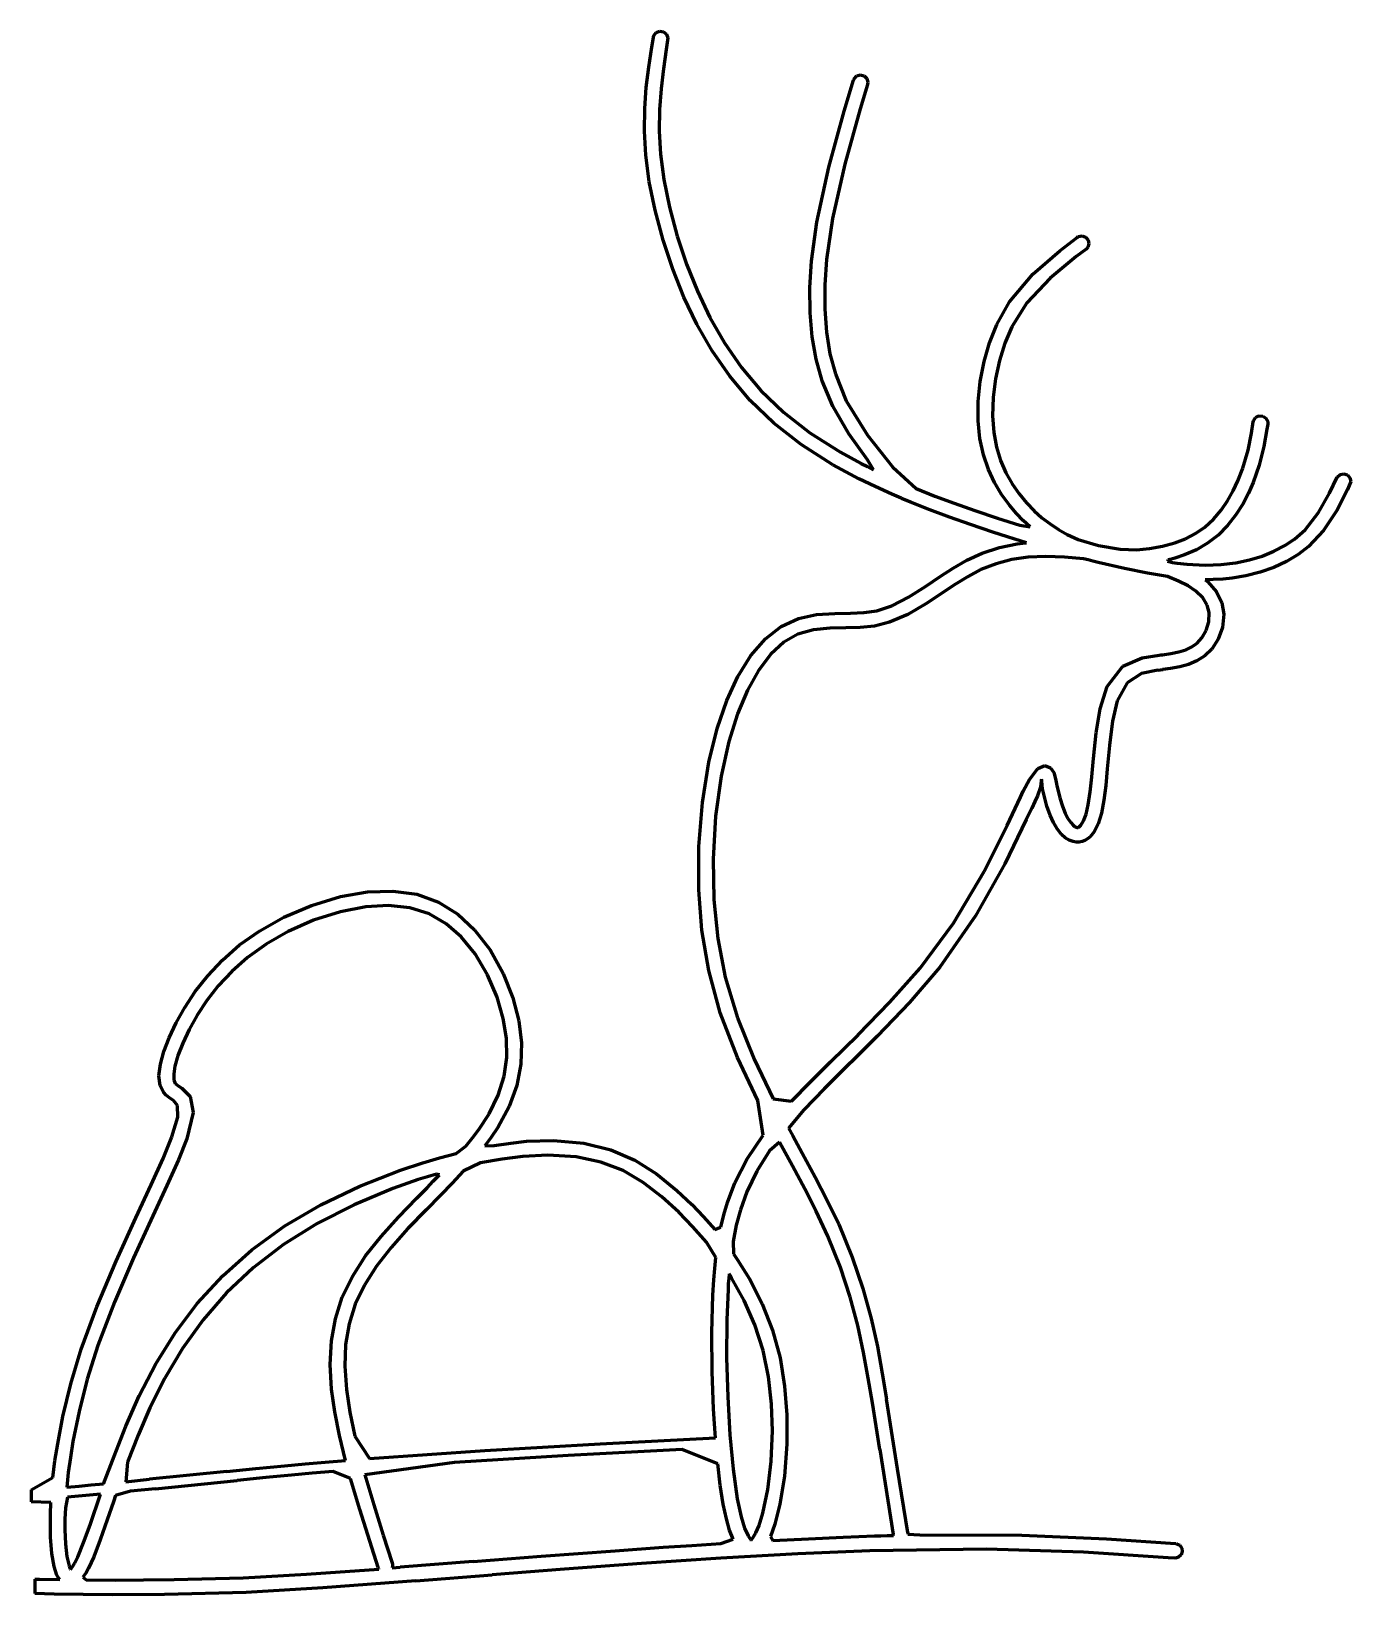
# Model space of a CAD drawing. Header units: millimetres. Extents: x -589 to 729, y -347 to 1215.
import ezdxf

# ---------------------------------------------------------------- set-up
doc = ezdxf.new("R2010")
doc.units = ezdxf.units.MM
doc.linetypes.add('K5LT_BASIC', pattern=[0])
doc.layers.add('Системный слой', color=7, linetype='Continuous')

# ---------------------------------------------------------------- blocks, each defined once
blk = doc.blocks.new('U0')
at = {"layer": 'Системный слой', "color": 5, "linetype": 'K5LT_BASIC', "lineweight": 60, "true_color": 0x0000ff}
for p, q in [((30.9, 1199), (33, 1210.6)), ((33, 1210.6), (35.4, 1213.5)), ((35.4, 1213.5), (38.9, 1214.8)), ((38.9, 1214.8), (42.7, 1214.2)), ((42.7, 1214.2), (45.6, 1211.9)), ((46.9, 1208.4), (45.4, 1196.8)), ((45.6, 1211.9), (46.9, 1208.4)), ((27.9, 1179.1), (30.9, 1199)), ((45.4, 1196.8), (42.5, 1177.4)), ((25.5, 1158.8), (27.9, 1179.1)), ((42.5, 1177.4), (40.2, 1157.5)), ((24, 1137.6), (25.5, 1158.8)), ((40.2, 1157.5), (38.7, 1136.8)), ((223.3, 1134.9), (232.4, 1165.9)), ((232.4, 1165.9), (233.1, 1167.5)), ((233.1, 1167.5), (235.7, 1170.2)), ((235.7, 1170.2), (239.3, 1171.2)), ((239.3, 1171.2), (243.1, 1170.2)), ((246.5, 1161.8), (239.3, 1137.4)), ((243.1, 1170.2), (245.7, 1167.6)), ((245.7, 1167.6), (246.8, 1164)), ((246.8, 1164), (246.5, 1161.8)), ((23.7, 1115), (24, 1137.6)), ((38.7, 1136.8), (38.4, 1115.2)), ((207.9, 1079), (223.3, 1134.9)), ((239.3, 1137.4), (223.8, 1082)), ((25.1, 1091), (23.7, 1115)), ((38.4, 1115.2), (39.7, 1092.1)), ((28.5, 1064.6), (25.1, 1091)), ((39.7, 1092.1), (43, 1066.8)), ((195.9, 1024.3), (207.9, 1079)), ((223.8, 1082), (211.5, 1027.9)), ((34.2, 1036), (28.5, 1064.6)), ((43, 1066.8), (48.5, 1039.1)), ((42.2, 1006.2), (34.2, 1036)), ((48.5, 1039.1), (56.2, 1010.3)), ((190.5, 985.3), (195.9, 1024.3)), ((211.5, 1027.9), (205.4, 987)), ((51.9, 977.1), (42.2, 1006.2)), ((56.2, 1010.3), (65.7, 982.1)), ((438.5, 995.5), (455.9, 1008.9)), ((455.9, 1008.9), (457.1, 1009.7)), ((457.1, 1009.7), (460.8, 1010.4)), ((460.8, 1010.4), (464.3, 1009.2)), ((464.3, 1009.2), (466.9, 1006.3)), ((467.6, 1002.6), (466.5, 999.1)), ((466.9, 1006.3), (467.6, 1002.6)), ((188.9, 959), (190.5, 985.3)), ((205.4, 987), (203.7, 961.7)), ((411.7, 972.1), (438.5, 995.5)), ((455, 989.8), (428.9, 968.2)), ((464.8, 997.3), (455, 989.8)), ((466.5, 999.1), (464.8, 997.3)), ((464.8, 997.3), (464.8, 997.3)), ((63.1, 949.3), (51.9, 977.1)), ((65.7, 982.1), (76.5, 955.3)), ((388.4, 944.5), (411.7, 972.1)), ((76.5, 955.3), (89.1, 929)), ((189.1, 933.7), (188.9, 959)), ((203.7, 961.7), (203.7, 937.2)), ((428.9, 968.2), (405.8, 943.5)), ((76.1, 922.3), (63.1, 949.3)), ((203.7, 937.2), (205.5, 914.2)), ((375.6, 921.8), (388.4, 944.5)), ((405.8, 943.5), (390.8, 919.5)), ((91.2, 895.8), (76.1, 922.3)), ((89.1, 929), (103.7, 903.6)), ((191.3, 909.7), (189.1, 933.7)), ((368.4, 903.8), (375.6, 921.8)), ((195.3, 887.2), (191.3, 909.7)), ((205.5, 914.2), (209, 892.8)), ((390.8, 919.5), (383.8, 903.2)), ((108.9, 870.3), (91.2, 895.8)), ((103.7, 903.6), (120.6, 879.1)), ((209, 892.8), (214.4, 872.7)), ((363, 884.9), (368.4, 903.8)), ((383.8, 903.2), (378.3, 885.9)), ((120.6, 879.1), (140, 856.1)), ((201.2, 865.7), (195.3, 887.2)), ((359.1, 865.1), (363, 884.9)), ((378.3, 885.9), (374.4, 867.8)), ((129.2, 846.2), (108.9, 870.3)), ((211.7, 840.3), (201.2, 865.7)), ((214.4, 872.7), (225.3, 845.8)), ((357, 845), (359.1, 865.1)), ((374.4, 867.8), (372, 849)), ((152.8, 823.5), (129.2, 846.2)), ((140, 856.1), (162.6, 834.4)), ((225.3, 845.8), (246.4, 811.3)), ((356.9, 825.7), (357, 845)), ((372, 849), (371.4, 830.8)), ((162.6, 834.4), (188.9, 813.9)), ((227.7, 812.6), (211.7, 840.3)), ((371.4, 830.8), (372.6, 814.2)), ((632.2, 825.8), (634.2, 829)), ((634.2, 829), (637.5, 830.7)), ((637.5, 830.7), (641.4, 830.5)), ((641.4, 830.5), (644.6, 828.4)), ((644.6, 828.4), (646.3, 825.1)), ((180.2, 802), (152.8, 823.5)), ((188.9, 813.9), (219.4, 794.4)), ((246.5, 786.9), (227.7, 812.6)), ((358.7, 808), (356.9, 825.7)), ((372.6, 814.2), (375.4, 799.4)), ((626.7, 796.5), (630.1, 813.3)), ((630.1, 813.3), (631.9, 824.6)), ((631.9, 824.6), (632.2, 825.8)), ((645.6, 817.4), (642.5, 800)), ((646.4, 822.4), (645.6, 817.4)), ((646.3, 825.1), (646.4, 822.4)), ((211.8, 781.8), (180.2, 802)), ((246.4, 811.3), (271.8, 779.3)), ((362.2, 791.9), (358.7, 808)), ((375.4, 799.4), (379.5, 786)), ((621.5, 778.5), (626.7, 796.5)), ((642.5, 800), (637.8, 781.6)), ((237.9, 767.8), (211.8, 781.8)), ((219.4, 794.4), (240.2, 783.1)), ((240.2, 783.1), (246.4, 780)), ((252.6, 776.9), (246.5, 786.9)), ((367.2, 777.2), (362.2, 791.9)), ((379.5, 786), (384.8, 773.8)), ((637.8, 781.6), (631.8, 764.3)), ((254, 760), (237.9, 767.8)), ((246.4, 780), (252.6, 776.9)), ((271.8, 779.3), (295.2, 758.1)), ((373.4, 764), (367.2, 777.2)), ((384.8, 773.8), (391, 762.8)), ((611.9, 755.9), (616.6, 765.8)), ((616.6, 765.8), (621.5, 778.5)), ((707.9, 753.6), (715.8, 769.5)), ((715.8, 769.5), (718.6, 772.1)), ((718.6, 772.1), (722.2, 772.9)), ((722.2, 772.9), (725.9, 771.7)), ((725.9, 771.7), (728.5, 768.9)), ((729.3, 765.2), (726.1, 757.2)), ((728.5, 768.9), (729.3, 765.2)), ((270.8, 752.4), (254, 760)), ((280.1, 748.4), (270.8, 752.4)), ((295.2, 758.1), (313.9, 750.6)), ((313.9, 750.6), (332.9, 743.5)), ((380.5, 752.1), (373.4, 764)), ((388.3, 741.5), (380.5, 752.1)), ((391, 762.8), (397.9, 752.9)), ((397.9, 752.9), (405.3, 744)), ((606.2, 745.9), (611.9, 755.9)), ((627, 753.5), (621.3, 742.5)), ((631.8, 764.3), (627, 753.5)), ((697.1, 734.3), (707.9, 753.6)), ((726.1, 757.2), (715.3, 736.1)), ((280.3, 748.4), (280.1, 748.4)), ((280.4, 748.3), (280.3, 748.4)), ((289.3, 744.6), (280.4, 748.3)), ((308.7, 736.9), (289.3, 744.6)), ((328.4, 729.5), (308.7, 736.9)), ((332.9, 743.5), (353.6, 736.2)), ((353.6, 736.2), (376.3, 728.5)), ((395.4, 733.1), (388.3, 741.5)), ((405.3, 744), (412.9, 736)), ((412.9, 736), (420.8, 728.9)), ((592.2, 727.5), (599.7, 736.4)), ((599.7, 736.4), (606.2, 745.9)), ((621.3, 742.5), (614.4, 731.7)), ((683.6, 717), (697.1, 734.3)), ((715.3, 736.1), (702.2, 716.1)), ((349.4, 722.1), (328.4, 729.5)), ((371.7, 714.6), (349.4, 722.1)), ((376.3, 728.5), (398.7, 721.4)), ((402.1, 726.2), (395.4, 733.1)), ((398.7, 721.4), (408.9, 719.8)), ((408.9, 719.8), (402.1, 726.2)), ((420.8, 728.9), (428.9, 722.7)), ((428.9, 722.7), (437.3, 717.2)), ((574.3, 713.2), (583.6, 719.6)), ((583.6, 719.6), (592.2, 727.5)), ((606.3, 721.2), (596.9, 711.6)), ((614.4, 731.7), (606.3, 721.2)), ((393.6, 707.6), (371.7, 714.6)), ((378.2, 699.2), (396, 702.9)), ((405.3, 704), (393.6, 707.6)), ((396, 702.9), (404.5, 703.9)), ((404.5, 703.9), (404.9, 703.9)), ((404.9, 703.9), (405.3, 704)), ((437.3, 717.2), (445.9, 712.3)), ((445.9, 712.3), (457.1, 707.1)), ((457.1, 707.1), (477.2, 701.2)), ((541.3, 700.5), (553.6, 703.9)), ((553.6, 703.9), (564.3, 708)), ((564.3, 708), (574.3, 713.2)), ((586.3, 703.4), (575.2, 697)), ((596.9, 711.6), (586.3, 703.4)), ((663.4, 701.1), (673.1, 707.7)), ((673.1, 707.7), (683.6, 717)), ((702.2, 716.1), (687.2, 700.3)), ((345.6, 686.5), (361.1, 693.6)), ((361.1, 693.6), (378.2, 699.2)), ((407.1, 689.4), (390.7, 687.1)), ((424.7, 690.3), (407.1, 689.4)), ((443.4, 689.7), (424.7, 690.3)), ((462.4, 688), (443.4, 689.7)), ((467.1, 686.8), (462.4, 688)), ((477.2, 701.2), (498.9, 697.4)), ((498.9, 697.4), (515.5, 696.9)), ((515.5, 696.9), (528.3, 698.1)), ((528.3, 698.1), (541.3, 700.5)), ((550.2, 687.6), (547, 686.8)), ((553.4, 688.5), (550.2, 687.6)), ((563.3, 691.8), (553.4, 688.5)), ((575.2, 697), (563.3, 691.8)), ((628.1, 686.8), (640.8, 690.6)), ((640.8, 690.6), (652.5, 695.4)), ((652.5, 695.4), (663.4, 701.1)), ((676.8, 692.3), (665.1, 685.3)), ((687.2, 700.3), (676.8, 692.3)), ((319.2, 670.2), (332.2, 678.7)), ((332.2, 678.7), (345.6, 686.5)), ((359.8, 677.1), (347, 670.4)), ((374.9, 683), (359.8, 677.1)), ((390.7, 687.1), (374.9, 683)), ((471.6, 685.7), (467.1, 686.8)), ((476.8, 684.4), (471.6, 685.7)), ((503.1, 678.2), (476.8, 684.4)), ((526.1, 673.5), (503.1, 678.2)), ((546.3, 670.1), (526.1, 673.5)), ((547, 686.8), (546.2, 685.7)), ((546.2, 685.7), (551.2, 684.4)), ((551.2, 684.4), (556, 683.6)), ((556, 683.6), (565.4, 682.6)), ((565.4, 682.6), (583.7, 681.7)), ((583.7, 681.7), (599.8, 682.2)), ((599.8, 682.2), (614.5, 684)), ((614.5, 684), (628.1, 686.8)), ((638.9, 674.6), (624.5, 670.9)), ((652.4, 679.4), (638.9, 674.6)), ((665.1, 685.3), (652.4, 679.4)), ((287.5, 649.6), (304.5, 660.3)), ((304.5, 660.3), (319.2, 670.2)), ((334.4, 662.7), (304.9, 643)), ((347, 670.4), (334.4, 662.7)), ((557.3, 665.7), (546.3, 670.1)), ((566.8, 660.9), (557.3, 665.7)), ((574.6, 655.6), (566.8, 660.9)), ((591.8, 667.1), (583.8, 667)), ((583.8, 667), (583.9, 666.9)), ((583.9, 666.9), (586.4, 664.8)), ((586.4, 664.8), (595.2, 654.8)), ((601.5, 667.6), (591.8, 667.1)), ((610.8, 668.6), (601.5, 667.6)), ((624.5, 670.9), (610.8, 668.6)), ((255.7, 636.1), (270.7, 640.9)), ((270.7, 640.9), (287.5, 649.6)), ((304.9, 643), (286.9, 632.4)), ((581.4, 648.8), (574.6, 655.6)), ((585.7, 641.7), (581.4, 648.8)), ((587.7, 634.3), (585.7, 641.7)), ((595.2, 654.8), (600.4, 644.1)), ((600.4, 644.1), (602.5, 632.6)), ((160.2, 620.4), (177.4, 628.3)), ((177.4, 628.3), (195.6, 632.2)), ((195.6, 632.2), (214, 633.3)), ((214, 633.3), (229.5, 633.6)), ((229.5, 633.6), (242.7, 634.3)), ((242.7, 634.3), (255.7, 636.1)), ((286.9, 632.4), (268.5, 624.5)), ((584.9, 616.4), (587.5, 625.1)), ((587.5, 625.1), (587.7, 634.3)), ((602.5, 632.6), (601.3, 619.4)), ((144.5, 608.1), (160.2, 620.4)), ((177, 612.5), (163, 604.6)), ((192.6, 616.9), (177, 612.5)), ((208.8, 618.5), (192.6, 616.9)), ((224.9, 618.9), (208.8, 618.5)), ((239.1, 619.3), (224.9, 618.9)), ((253.4, 620.8), (239.1, 619.3)), ((268.5, 624.5), (253.4, 620.8)), ((580.6, 609), (584.9, 616.4)), ((601.3, 619.4), (596.8, 607.5)), ((129.9, 591.2), (144.5, 608.1)), ((163, 604.6), (149.9, 592.6)), ((549.6, 593.3), (557.4, 594.9)), ((557.4, 594.9), (564.5, 597.1)), ((564.5, 597.1), (570.5, 599.9)), ((570.5, 599.9), (575.9, 603.8)), ((575.9, 603.8), (580.6, 609)), ((590.5, 597.8), (583.5, 591)), ((596.8, 607.5), (590.5, 597.8)), ((117, 570.3), (129.9, 591.2)), ((149.9, 592.6), (137.6, 576.5)), ((485.8, 560.4), (501.6, 580.6)), ((501.6, 580.6), (521, 589.1)), ((521, 589.1), (537.9, 591.7)), ((537.9, 591.7), (539.5, 591.9)), ((539.5, 591.9), (541.1, 592.1)), ((541.1, 592.1), (549.6, 593.3)), ((549.2, 578.4), (541.5, 577.4)), ((558.4, 580), (549.2, 578.4)), ((567.1, 582.4), (558.4, 580)), ((575.6, 586), (567.1, 582.4)), ((583.5, 591), (575.6, 586)), ((106, 546.4), (117, 570.3)), ((137.6, 576.5), (126.5, 556.7)), ((505.8, 564.2), (496, 546.1)), ((520.3, 573.4), (505.8, 564.2)), ((536.4, 576.7), (520.3, 573.4)), ((536.4, 576.7), (541.5, 577.4)), ((126.5, 556.7), (116.6, 533)), ((478.9, 538.1), (485.8, 560.4)), ((96.4, 518.4), (106, 546.4)), ((116.6, 533), (108, 505.3)), ((475, 514.1), (478.9, 538.1)), ((496, 546.1), (491.4, 525.6)), ((88.1, 484.7), (96.4, 518.4)), ((491.4, 525.6), (488.3, 501.5)), ((108, 505.3), (100.3, 470.7)), ((472.3, 488.4), (475, 514.1)), ((488.3, 501.5), (486, 478)), ((81.5, 444.4), (88.1, 484.7)), ((470.6, 470.2), (472.3, 488.4)), ((100.3, 470.7), (94.7, 430.8)), ((408.3, 467.6), (416.6, 478.5)), ((416.6, 478.5), (423.7, 481.6)), ((423.7, 481.6), (429.4, 479.2)), ((429.4, 479.2), (432.5, 474.5)), ((432.5, 474.5), (434.4, 468)), ((469, 455.3), (470.6, 470.2)), ((486, 478), (484.5, 461.6)), ((399.3, 449.7), (402.1, 455.7)), ((402.1, 455.7), (408.3, 467.6)), ((419.4, 459.8), (416.2, 451.2)), ((419.9, 465.7), (419.4, 459.8)), ((420.4, 467.7), (419.9, 465.7)), ((420.8, 466), (420.4, 467.7)), ((421, 462), (420.8, 466)), ((421.4, 458.3), (421, 462)), ((423.2, 450.3), (421.4, 458.3)), ((434.4, 468), (435.4, 463.1)), ((435.4, 463.1), (435.7, 461.3)), ((435.7, 461.3), (436.6, 457.4)), ((436.6, 457.4), (438.7, 449.1)), ((467, 442.3), (469, 455.3)), ((484.5, 461.6), (482.6, 446.8)), ((77.9, 400.6), (81.5, 444.4)), ((386.1, 421.6), (399.3, 449.7)), ((410.5, 439), (405.1, 427.4)), ((413.5, 445.5), (410.5, 439)), ((416.2, 451.2), (413.5, 445.5)), ((425.8, 440.9), (423.2, 450.3)), ((429, 431.8), (425.8, 440.9)), ((438.7, 449.1), (441.3, 440.8)), ((441.3, 440.8), (444.1, 433.8)), ((464.8, 432.9), (467, 442.3)), ((482.6, 446.8), (480.3, 434)), ((94.7, 430.8), (92.2, 387.8)), ((405.1, 427.4), (383.7, 383.4)), ((432.3, 424.4), (429, 431.8)), ((436, 418.1), (432.3, 424.4)), ((444.1, 433.8), (446.6, 428.7)), ((446.6, 428.7), (449.5, 424.4)), ((449.5, 424.4), (451.9, 421.8)), ((451.9, 421.8), (453.4, 420.6)), ((458.4, 420.5), (459.7, 421.8)), ((459.7, 421.8), (462.4, 426.3)), ((462.4, 426.3), (464.8, 432.9)), ((477, 423.3), (473, 415.3)), ((480.3, 434), (477, 423.3)), ((363.1, 375.6), (386.1, 421.6)), ((440.3, 412.6), (436, 418.1)), ((444, 409.3), (440.3, 412.6)), ((447.8, 406.9), (444, 409.3)), ((451.9, 405.4), (447.8, 406.9)), ((453.4, 420.6), (454.8, 419.8)), ((454.8, 419.8), (455.8, 419.5)), ((455.8, 419.5), (456.2, 419.5)), ((456.2, 419.5), (456.7, 419.5)), ((456.7, 419.5), (457.1, 419.7)), ((457.1, 419.7), (457.7, 420)), ((457.7, 420), (458.4, 420.5)), ((463.7, 406.6), (460.9, 405.5)), ((466.4, 408.1), (463.7, 406.6)), ((468.9, 410.2), (466.4, 408.1)), ((473, 415.3), (468.9, 410.2)), ((77.9, 357.3), (77.9, 400.6)), ((455, 404.9), (451.9, 405.4)), ((457.9, 404.9), (455, 404.9)), ((460.9, 405.5), (457.9, 404.9)), ((92.2, 387.8), (93, 347.6)), ((332.4, 323.9), (363.1, 375.6)), ((383.7, 383.4), (354.5, 331.3)), ((-309.1, 341.7), (-280.1, 350.5)), ((-280.1, 350.5), (-253, 355.3)), ((-253, 355.3), (-227.7, 356.1)), ((-227.7, 356.1), (-203.8, 352.9)), ((-203.8, 352.9), (-182, 345)), ((-182, 345), (-162.8, 333)), ((81.1, 317), (77.9, 357.3)), ((93, 347.6), (97, 308.8)), ((-360.7, 316.4), (-336.6, 329.9)), ((-336.6, 329.9), (-309.1, 341.7)), ((-280, 335.4), (-307, 326.9)), ((-254.8, 340.3), (-280, 335.4)), ((-232.1, 341.6), (-254.8, 340.3)), ((-210.7, 339.4), (-232.1, 341.6)), ((-191.4, 333.2), (-210.7, 339.4)), ((-174.4, 323.4), (-191.4, 333.2)), ((-162.8, 333), (-146.1, 317.5)), ((354.5, 331.3), (318.7, 279.9)), ((-380.8, 302.2), (-360.7, 316.4)), ((-332.4, 315.7), (-354.4, 303)), ((-307, 326.9), (-332.4, 315.7)), ((-159.5, 310.4), (-174.4, 323.4)), ((-146.1, 317.5), (-130.5, 297.3)), ((87.9, 276.6), (81.1, 317)), ((299.1, 279), (332.4, 323.9)), ((-398, 287.1), (-380.8, 302.2)), ((-354.4, 303), (-372.8, 289.8)), ((-145.6, 293.4), (-159.5, 310.4)), ((-130.5, 297.3), (-117.5, 273.8)), ((97, 308.8), (104.4, 270)), ((-412.7, 271.4), (-398, 287.1)), ((-372.8, 289.8), (-388.6, 275.8)), ((-133.1, 272.4), (-145.6, 293.4)), ((-425.1, 255.6), (-412.7, 271.4)), ((-388.6, 275.8), (-402.1, 261.3)), ((-123.6, 250.1), (-133.1, 272.4)), ((-117.5, 273.8), (-107.9, 249.3)), ((99.4, 234.3), (87.9, 276.6)), ((104.4, 270), (116.6, 229.3)), ((268.8, 245.1), (299.1, 279)), ((318.7, 279.9), (288.4, 244.6)), ((-435.5, 239.8), (-425.1, 255.6)), ((-402.1, 261.3), (-413.5, 246.6)), ((-117.4, 228.7), (-123.6, 250.1)), ((-444.2, 224.4), (-435.5, 239.8)), ((-413.5, 246.6), (-423.2, 232)), ((-107.9, 249.3), (-101.9, 226.3)), ((116.5, 189.7), (99.4, 234.3)), ((237, 212.6), (268.8, 245.1)), ((288.4, 244.6), (256.2, 211)), ((-451.3, 209.6), (-444.2, 224.4)), ((-423.2, 232), (-431.2, 217.7)), ((-114.2, 209), (-117.4, 228.7)), ((-101.9, 226.3), (-99.2, 204.4)), ((116.6, 229.3), (133.2, 188.2)), ((-456.6, 195.9), (-451.3, 209.6)), ((-437.6, 204.2), (-442.5, 191.8)), ((-431.2, 217.7), (-437.6, 204.2)), ((-113.9, 189.9), (-114.2, 209)), ((-99.2, 204.4), (-99.8, 183.1)), ((256.2, 211), (203.2, 158.6)), ((209.6, 185.6), (237, 212.6)), ((-460, 183.2), (-456.6, 195.9)), ((-442.5, 191.8), (-445.5, 181.2)), ((-116.6, 171.1), (-113.9, 189.9)), ((136.8, 146.8), (116.5, 189.7)), ((133.2, 188.2), (152.3, 148.5)), ((-461.4, 171.5), (-460, 183.2)), ((-445.5, 181.2), (-446.7, 173.3)), ((-446.7, 173.3), (-446.6, 167.4)), ((-99.8, 183.1), (-103.8, 161.9)), ((189.5, 165.6), (209.6, 185.6)), ((-460.2, 161.7), (-461.4, 171.5)), ((-457, 155.3), (-460.2, 161.7)), ((-446.6, 167.4), (-445.2, 164)), ((-445.2, 164), (-444, 162.7)), ((-444, 162.7), (-442.3, 161.5)), ((-442.3, 161.5), (-438.7, 159.1)), ((-438.7, 159.1), (-430.1, 150.9)), ((-122.4, 152.3), (-116.6, 171.1)), ((-103.8, 161.9), (-111.4, 140.9)), ((170.7, 146.1), (189.5, 165.6)), ((203.2, 158.6), (182.9, 137.7)), ((-454.1, 152.1), (-457, 155.3)), ((-450.9, 149.6), (-454.1, 152.1)), ((-446.9, 147), (-450.9, 149.6)), ((-442.8, 141.8), (-446.9, 147)), ((-442.5, 130.2), (-442.8, 141.8)), ((-430.1, 150.9), (-427.1, 135)), ((-131.6, 133.5), (-122.4, 152.3)), ((-111.4, 140.9), (-122.8, 119.9)), ((142.1, 112.3), (136.8, 146.8)), ((152.3, 148.5), (170.7, 146.1)), ((-448.4, 110.5), (-442.5, 130.2)), ((-427.1, 135), (-433.5, 108.6)), ((-141.8, 117.8), (-131.6, 133.5)), ((182.9, 137.7), (167.7, 119.2)), ((-457.3, 88.8), (-448.4, 110.5)), ((-154.9, 101.2), (-148.1, 109.5)), ((-148.1, 109.5), (-141.8, 117.8)), ((-129.8, 109.5), (-132.7, 105.5)), ((-122.8, 119.9), (-129.8, 109.5)), ((126.2, 88.6), (142.1, 112.3)), ((167.7, 119.2), (171.9, 111.5)), ((171.9, 111.5), (181.3, 94.1)), ((-433.5, 108.6), (-441.9, 87.5)), ((-181.1, 89.5), (-164.6, 93.9)), ((-164.6, 93.9), (-154.9, 101.2)), ((-132.7, 105.5), (-135.7, 101.6)), ((-135.7, 101.6), (-126.4, 102)), ((-126.4, 102), (-109.9, 104.4)), ((-109.9, 104.4), (-94.1, 106.1)), ((-94.1, 106.1), (-67.4, 107)), ((-67.4, 107), (-36.9, 104.3)), ((-36.9, 104.3), (-10, 97.6)), ((-10, 97.6), (13.9, 87.2)), ((148.6, 96.5), (135.9, 76.2)), ((158.5, 105.4), (148.6, 96.5)), ((158.5, 105.4), (171.5, 81.5)), ((181.3, 94.1), (194.2, 70.2)), ((-469.1, 62.7), (-457.3, 88.8)), ((-441.9, 87.5), (-453.4, 61.9)), ((-220, 77.2), (-197.9, 84.6)), ((-197.9, 84.6), (-181.1, 89.5)), ((-140.3, 84.5), (-157.4, 76.3)), ((-118.6, 88.4), (-140.3, 84.5)), ((-97.9, 91), (-118.6, 88.4)), ((-73, 92.4), (-97.9, 91)), ((-44.6, 90.7), (-73, 92.4)), ((-19.8, 85.4), (-44.6, 90.7)), ((2.2, 76.8), (-19.8, 85.4)), ((13.9, 87.2), (35.7, 73.6)), ((113.9, 64.6), (126.2, 88.6)), ((183.8, 58.6), (171.5, 81.5)), ((-484.5, 29.8), (-469.1, 62.7)), ((-260.6, 61.3), (-220, 77.2)), ((-202.3, 67.8), (-227.6, 58.9)), ((-193.2, 70.7), (-202.3, 67.8)), ((-193.5, 59.8), (-187.3, 66.2)), ((-184.2, 73.4), (-193.2, 70.7)), ((-187.3, 66.2), (-181.1, 72.6)), ((-181.1, 72.6), (-184.2, 73.4)), ((-168.6, 64.4), (-180.2, 52.4)), ((-157.4, 76.3), (-168.6, 64.4)), ((22.3, 65.1), (2.2, 76.8)), ((41.1, 50.7), (22.3, 65.1)), ((35.7, 73.6), (56.1, 57.1)), ((106.5, 44.9), (113.9, 64.6)), ((135.9, 76.2), (126, 55.5)), ((194.2, 70.2), (206.2, 47.1)), ((-453.4, 61.9), (-467.5, 31.6)), ((-299.6, 42.7), (-260.6, 61.3)), ((-227.6, 58.9), (-266.4, 42.7)), ((-222.2, 30.2), (-203.7, 49.4)), ((-203.7, 49.4), (-193.5, 59.8)), ((-180.2, 52.4), (-194.5, 37.8)), ((58.1, 35.2), (41.1, 50.7)), ((56.1, 57.1), (71, 43)), ((126, 55.5), (119.5, 37.5)), ((195.2, 36.4), (183.8, 58.6)), ((206.2, 47.1), (217.7, 23.3)), ((-467.5, 31.6), (-486.8, -10.3)), ((-335.7, 21.6), (-299.6, 42.7)), ((-266.4, 42.7), (-303.3, 24)), ((-194.5, 37.8), (-212.7, 18.9)), ((72, 20.8), (58.1, 35.2)), ((71, 43), (82.7, 30.8)), ((100, 20.3), (103, 32.8)), ((103, 32.8), (106.5, 44.9)), ((119.5, 37.5), (115.4, 22.2)), ((206.9, 11.4), (195.2, 36.4)), ((-504.3, -13.7), (-484.5, 29.8)), ((-368.7, -2.3), (-335.7, 21.6)), ((-303.3, 24), (-337.1, 3)), ((-239.5, 11), (-222.2, 30.2)), ((-212.7, 18.9), (-229.4, 0.2)), ((85.5, 5.3), (72, 20.8)), ((82.7, 30.8), (94.1, 17.9)), ((94.1, 17.9), (100, 20.3)), ((115.4, 22.2), (112.2, 6)), ((217.7, 23.3), (231.3, -9.7)), ((-337.1, 3), (-367.4, -20.3)), ((-255, -8.4), (-239.5, 11)), ((-229.4, 0.2), (-244.1, -18.5)), ((95.1, -10), (85.5, 5.3)), ((112.2, 6), (112.6, -6.2)), ((219.4, -19.8), (206.9, 11.4)), ((-523.6, -59.1), (-504.3, -13.7)), ((-486.8, -10.3), (-505.9, -54.5)), ((-397.7, -28.2), (-368.7, -2.3)), ((-268.2, -29), (-255, -8.4)), ((94, -20.9), (95.1, -10)), ((112.6, -6.2), (116.7, -12.3)), ((116.7, -12.3), (120.7, -18.5)), ((231.3, -9.7), (241.9, -41)), ((-423.1, -55.9), (-397.7, -28.2)), ((-367.4, -20.3), (-394, -45.4)), ((-278.3, -49.7), (-268.2, -29)), ((-244.1, -18.5), (-256.2, -37.5)), ((93, -32.2), (94, -20.9)), ((107.8, -31), (107.4, -36.4)), ((108.3, -26.2), (107.8, -31)), ((109.1, -27.5), (108.3, -26.2)), ((109.9, -28.8), (109.1, -27.5)), ((110.7, -30.1), (109.9, -28.8)), ((123.4, -52.9), (110.7, -30.1)), ((120.7, -18.5), (128.5, -31.3)), ((229.2, -49.5), (219.4, -19.8)), ((-394, -45.4), (-417.4, -72.2)), ((-256.2, -37.5), (-265.3, -56.6)), ((92.1, -47.6), (93, -32.2)), ((107.1, -41.9), (105.9, -72.2)), ((107.4, -36.4), (107.1, -41.9)), ((128.5, -31.3), (141.1, -56.1)), ((241.9, -41), (250.1, -70.8)), ((-539.1, -101.4), (-523.6, -59.1)), ((-505.9, -54.5), (-522.5, -98)), ((-445.2, -85.3), (-423.1, -55.9)), ((-285.2, -71.1), (-278.3, -49.7)), ((-265.3, -56.6), (-271.4, -76.2)), ((91, -84.7), (92.1, -47.6)), ((134, -77.1), (123.4, -52.9)), ((141.1, -56.1), (151.5, -82.6)), ((236.7, -77.8), (229.2, -49.5)), ((-417.4, -72.2), (-437.8, -100.7)), ((-289.2, -93.3), (-285.2, -71.1)), ((-271.4, -76.2), (-274.9, -96.7)), ((105.9, -72.2), (105.7, -110.3)), ((142.2, -102.8), (134, -77.1)), ((242.6, -104.9), (236.7, -77.8)), ((250.1, -70.8), (256.3, -98.9)), ((-464.4, -116.2), (-445.2, -85.3)), ((-290.4, -116.7), (-289.2, -93.3)), ((91.3, -124), (91, -84.7)), ((151.5, -82.6), (159.1, -110.3)), ((-549.5, -136), (-539.1, -101.4)), ((-522.5, -98), (-533.1, -131.6)), ((-437.8, -100.7), (-455.6, -130.5)), ((-274.9, -96.7), (-275.7, -118.6)), ((147.7, -129.3), (142.2, -102.8)), ((247.2, -130.6), (242.6, -104.9)), ((256.3, -98.9), (261.2, -125.7)), ((-481.1, -148.2), (-464.4, -116.2)), ((-288.9, -141.4), (-290.4, -116.7)), ((-275.7, -118.6), (-274.1, -141.7)), ((92.6, -161.2), (91.3, -124)), ((105.7, -110.3), (106.8, -149.2)), ((159.1, -110.3), (163.7, -138.6)), ((-557.5, -168.9), (-549.5, -136)), ((-533.1, -131.6), (-541.3, -163.8)), ((-455.6, -130.5), (-470.5, -160.2)), ((150.6, -156.3), (147.7, -129.3)), ((163.7, -138.6), (165.9, -167.1)), ((251.3, -155.2), (247.2, -130.6)), ((261.2, -125.7), (265.5, -151.3)), ((-494.5, -178.4), (-481.1, -148.2)), ((-285.7, -164.1), (-288.9, -141.4)), ((-274.1, -141.7), (-270.8, -164.3)), ((106.8, -149.2), (108.9, -187)), ((258.7, -201.8), (251.3, -155.2)), ((276.6, -221.1), (265.5, -151.3)), ((-562.6, -195.9), (-557.5, -168.9)), ((-541.3, -163.8), (-547.3, -193.6)), ((-470.5, -160.2), (-482.3, -187.3)), ((-280.9, -187.9), (-285.7, -164.1)), ((-270.8, -164.3), (-265.8, -188.3)), ((93.2, -171), (92.6, -161.2)), ((93.8, -180.6), (93.2, -171)), ((151.5, -183.1), (150.6, -156.3)), ((165.9, -167.1), (165.9, -196.5)), ((-506.2, -208.4), (-494.5, -178.4)), ((-482.3, -187.3), (-492.8, -214.3)), ((94.5, -190.1), (93.8, -180.6)), ((108.9, -187), (112.2, -221.5)), ((150.2, -213.5), (151.5, -183.1)), ((-565.3, -213.2), (-562.6, -195.9)), ((-547.3, -193.6), (-549.9, -209.6)), ((-274.9, -212.6), (-280.9, -187.9)), ((-265.8, -188.3), (-251.2, -210.7)), ((-251.2, -210.7), (-135.8, -202.6)), ((-135.8, -202.6), (-20.6, -196)), ((61.2, -201.7), (-52.5, -207.7)), ((-20.6, -196), (94.5, -190.1)), ((96.9, -216.2), (61.2, -201.7)), ((165.9, -196.5), (163.4, -228.4)), ((258.7, -201.8), (272.2, -286.6)), ((-567.3, -229.7), (-565.3, -213.2)), ((-549.9, -209.6), (-552, -224.8)), ((-516.7, -236), (-506.2, -208.4)), ((-492.8, -214.3), (-494.6, -233.9)), ((-364.6, -220.8), (-335.9, -218)), ((-335.9, -218), (-315.5, -216.1)), ((-315.5, -216.1), (-295.2, -214.4)), ((-295.2, -214.4), (-274.9, -212.6)), ((-166.3, -214.6), (-255.8, -227.1)), ((-52.5, -207.7), (-166.3, -214.6)), ((99.4, -237.5), (96.9, -216.2)), ((146.8, -241.8), (150.2, -213.5)), ((-589, -242), (-567.3, -229.7)), ((-552, -224.8), (-553.5, -239.3)), ((-494.6, -233.9), (-470.8, -231.5)), ((-393.6, -223.6), (-470.8, -231.5)), ((-464.8, -240.9), (-383.4, -232.6)), ((-393.6, -223.6), (-364.6, -220.8)), ((-354.6, -229.8), (-383.4, -232.6)), ((-329, -227.4), (-354.6, -229.8)), ((-308.2, -225.5), (-329, -227.4)), ((-287.4, -223.7), (-308.2, -225.5)), ((-269.9, -230.7), (-287.4, -223.7)), ((-260.8, -261.8), (-269.9, -230.7)), ((-255.8, -227.1), (-246.9, -256.9)), ((112.2, -221.5), (116.3, -250.9)), ((163.4, -228.4), (159, -256.4)), ((286.7, -284.5), (276.6, -221.1)), ((-589, -242), (-589, -254.1)), ((-552.7, -249.2), (-554.9, -259.9)), ((-553.5, -239.3), (-541.2, -238.2)), ((-541.8, -248.3), (-552.7, -249.2)), ((-530.8, -247.3), (-541.8, -248.3)), ((-541.2, -238.2), (-529, -237.1)), ((-519.8, -246.3), (-530.8, -247.3)), ((-530.3, -276.9), (-519.8, -246.3)), ((-529, -237.1), (-516.7, -236)), ((-504.7, -247.7), (-506.9, -254)), ((-490, -243.4), (-504.7, -247.7)), ((-464.8, -240.9), (-490, -243.4)), ((102.4, -256.3), (99.4, -237.5)), ((141.9, -265.4), (146.8, -241.8)), ((-569.3, -254.6), (-589, -254.1)), ((-569.8, -266.4), (-569.3, -254.6)), ((-554.9, -259.9), (-555.3, -271.4)), ((-506.9, -254), (-513.1, -272)), ((-250.8, -293.4), (-260.8, -261.8)), ((-246.9, -256.9), (-237.3, -287.3)), ((105.5, -270.9), (102.4, -256.3)), ((116.3, -250.9), (120.1, -269)), ((138.1, -277.5), (141.9, -265.4)), ((159, -256.4), (153.9, -276.3)), ((-569.9, -277.3), (-569.8, -266.4)), ((-569.7, -289.3), (-569.9, -277.3)), ((-555.3, -271.4), (-555.3, -282)), ((-536.7, -294.7), (-530.3, -276.9)), ((-513.1, -272), (-520.1, -292.1)), ((108.7, -282.2), (105.5, -270.9)), ((120.1, -269), (123.5, -280.3)), ((123.5, -280.3), (127.1, -288.1)), ((135, -284.8), (138.1, -277.5)), ((153.9, -276.3), (151.7, -282.8)), ((-568.5, -305.6), (-569.7, -289.3)), ((-555.3, -282), (-554.7, -295.9)), ((-554.7, -295.9), (-553.3, -308.5)), ((-542.5, -308.8), (-536.7, -294.7)), ((-520.1, -292.1), (-526.5, -308.8)), ((-242.3, -319.5), (-250.8, -293.4)), ((-237.3, -287.3), (-228.4, -315)), ((71.1, -297.5), (99.8, -295.7)), ((99.8, -295.7), (112.3, -291.2)), ((112.3, -291.2), (108.7, -282.2)), ((127.1, -288.1), (129.1, -291)), ((129.1, -291), (129.7, -291.6)), ((129.7, -291.6), (130, -291.9)), ((130, -291.9), (130.1, -292)), ((130.1, -292), (130.2, -291.8)), ((130.2, -291.8), (130.5, -291.5)), ((130.5, -291.5), (131.9, -289.9)), ((131.9, -289.9), (135, -284.8)), ((151.7, -282.8), (149.4, -288.6)), ((149.4, -288.6), (151.8, -292.7)), ((151.8, -292.7), (187.6, -290.8)), ((187.6, -290.8), (222.2, -289.2)), ((222.2, -289.2), (253.6, -288.1)), ((253.6, -288.1), (259.9, -287.9)), ((259.9, -287.9), (266.2, -287.7)), ((266.2, -287.7), (272.4, -287.5)), ((272.2, -286.9), (272.2, -286.6)), ((272.3, -287.2), (272.2, -286.9)), ((272.4, -287.5), (272.3, -287.2)), ((286.7, -284.5), (286.7, -285.4)), ((286.7, -285.4), (286.7, -286.4)), ((286.7, -286.4), (298.7, -286.9)), ((298.7, -286.9), (400.6, -287.2)), ((400.6, -287.2), (485.3, -290.9)), ((485.3, -290.9), (554.2, -295.6)), ((554.2, -295.6), (554.4, -295.6)), ((554.4, -295.6), (554.7, -295.7)), ((554.7, -295.7), (554.9, -295.7)), ((554.9, -295.7), (555, -295.7)), ((555, -295.7), (555.3, -295.8)), ((555.3, -295.8), (558.4, -297.4)), ((-566.2, -318.5), (-568.5, -305.6)), ((-553.3, -308.5), (-551.2, -317.8)), ((-545.5, -314.9), (-542.5, -308.8)), ((-526.5, -308.8), (-531.7, -320.1)), ((-147.6, -313.6), (-79.5, -308.3)), ((-79.5, -308.3), (-5.5, -302.8)), ((-5.5, -302.8), (42.3, -299.4)), ((99.8, -310.4), (20.8, -315.6)), ((42.3, -299.4), (71.1, -297.5)), ((177, -306), (99.8, -310.4)), ((248.8, -302.9), (177, -306)), ((365.2, -301.3), (248.8, -302.9)), ((462.3, -304.3), (365.2, -301.3)), ((546.9, -309.8), (462.3, -304.3)), ((553.4, -310.3), (546.9, -309.8)), ((553.6, -310.3), (553.4, -310.3)), ((553.9, -310.3), (553.6, -310.3)), ((554, -310.3), (553.9, -310.3)), ((554.1, -310.3), (554, -310.3)), ((557.2, -309.4), (554.1, -310.3)), ((559.7, -307.1), (557.2, -309.4)), ((558.4, -297.4), (560.5, -300.2)), ((561, -303.7), (559.7, -307.1)), ((560.5, -300.2), (561, -303.7)), ((-563.3, -327.1), (-566.2, -318.5)), ((-562.4, -328.8), (-563.3, -327.1)), ((-551.2, -317.8), (-550.1, -320.8)), ((-550.1, -320.8), (-549.8, -321.3)), ((-549.8, -321.3), (-549.1, -320.5)), ((-549.1, -320.5), (-547.4, -318.1)), ((-547.4, -318.1), (-545.5, -314.9)), ((-534.6, -325.2), (-537.5, -329.3)), ((-531.7, -320.1), (-534.6, -325.2)), ((-377.4, -329.9), (-313.9, -326.4)), ((-313.9, -326.4), (-241.6, -321.1)), ((-242.3, -319.6), (-242.3, -319.5)), ((-242.1, -320.1), (-242.3, -319.6)), ((-241.9, -320.6), (-242.1, -320.1)), ((-241.6, -321.1), (-241.9, -320.6)), ((-228.1, -318.3), (-228.5, -319.9)), ((-228.5, -319.9), (-220.4, -319.4)), ((-228.4, -315), (-228, -316.7)), ((-228, -316.7), (-228.1, -318.3)), ((-147.6, -313.6), (-220.4, -319.4)), ((-204.7, -332.8), (-128.6, -326.8)), ((-56.2, -321.2), (-128.6, -326.8)), ((20.8, -315.6), (-56.2, -321.2)), ((-585.5, -331.2), (-585.5, -345.7)), ((-585.5, -331.2), (-580.7, -331.3)), ((-580.7, -331.3), (-560.5, -331.7)), ((-561.5, -330.3), (-562.4, -328.8)), ((-560.5, -331.7), (-561.5, -330.3)), ((-537.5, -329.3), (-534.3, -332)), ((-534.3, -332), (-504.9, -332.2)), ((-504.9, -332.2), (-477, -332)), ((-477, -332), (-446.3, -331.7)), ((-446.3, -331.7), (-377.4, -329.9)), ((-297.7, -340), (-374.3, -344.4)), ((-204.7, -332.8), (-297.7, -340)), ((-566.2, -346.3), (-585.5, -345.7)), ((-508.1, -346.8), (-566.2, -346.3)), ((-455.9, -346.5), (-508.1, -346.8)), ((-374.3, -344.4), (-455.9, -346.5))]:
    blk.add_line(p, q, dxfattribs=at)

msp = doc.modelspace()

# ---------------------------------------------------------------- block references
at = {"layer": 'Системный слой'}
msp.add_blockref('U0', (0, 0), dxfattribs=at)

doc.saveas('drawing.dxf')
